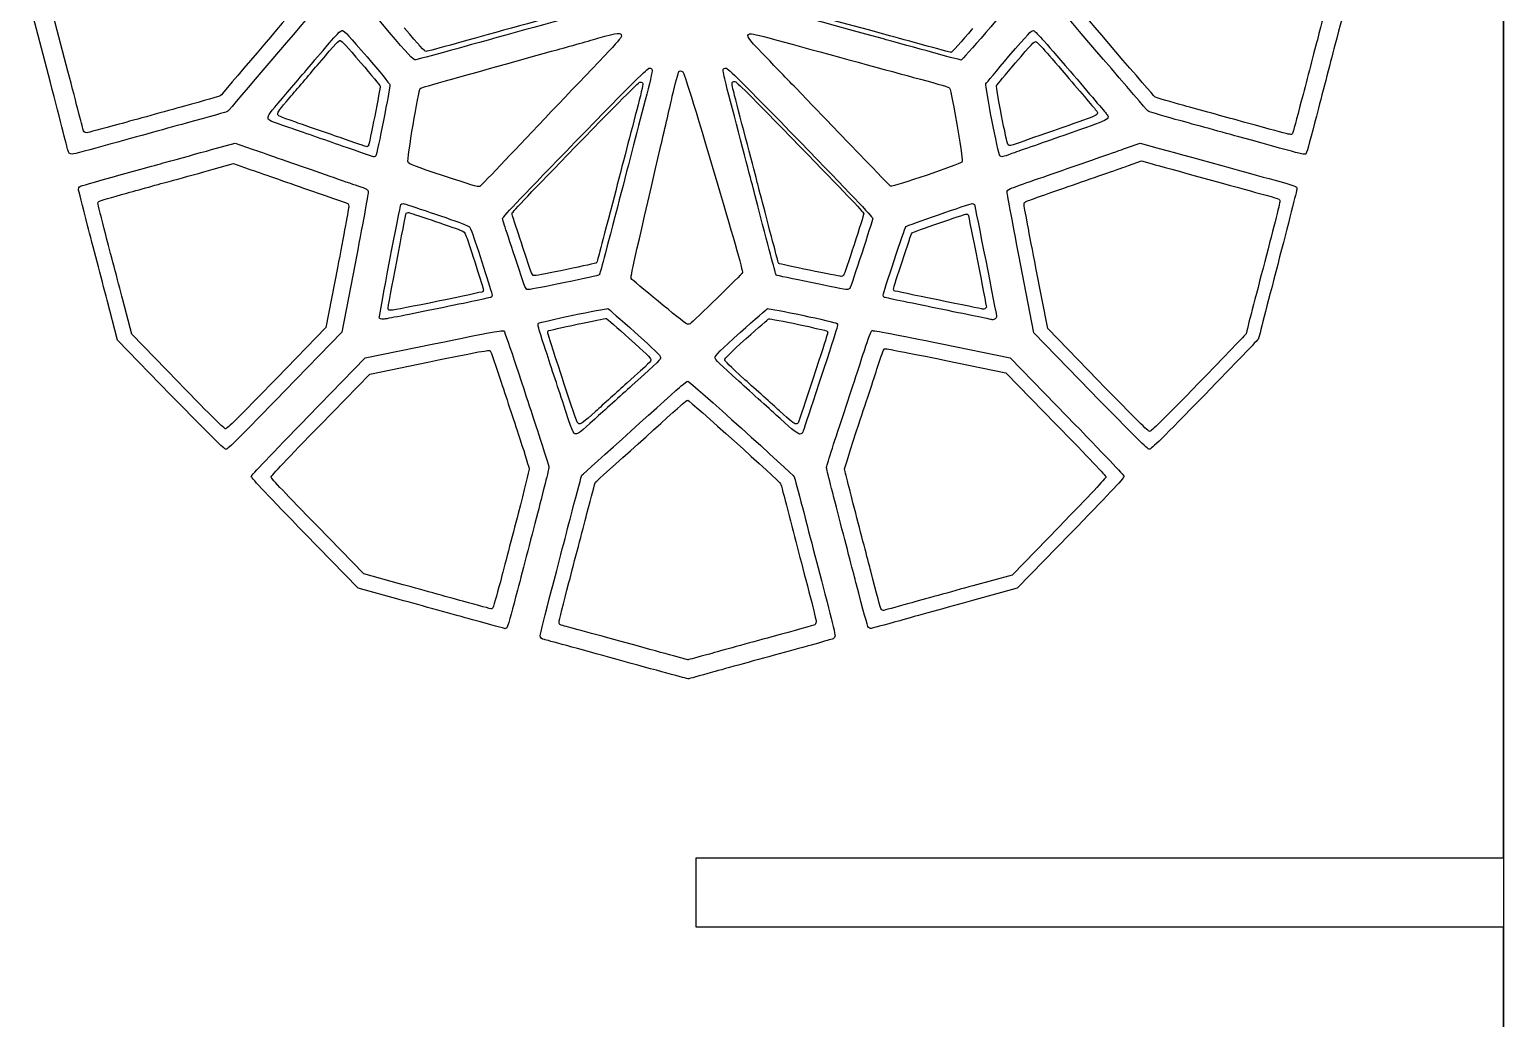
# Model space of a CAD drawing. Extents: x 0 to 3056, y 2 to 1701.
# Drawn here: x 1573.4 to 2037.7, y 1122.6 to 1433.9 of the extents above; entities that cross this region are included whole.
import ezdxf

# ---------------------------------------------------------------- set-up
doc = ezdxf.new("R2010")
doc.units = 0
doc.layers.add('K0102_Printing_Least_6', color=7, linetype='CONTINUOUS')

msp = doc.modelspace()

# ---------------------------------------------------------------- linework, layer by layer
at = {"layer": 'K0102_Printing_Least_6', "color": 1}
for points in [[(2037.655749, 1603.68896), (2037.655749, 948.094976)], [(2037.655949, 1173.147971), (2037.655949, 1603.68896)], [(1584.95596, 1422.832964), (1579.833961, 1442.423964), (1581.39996, 1448.405964)], [(1631.224959, 1389.932965), (1637.651959, 1391.704965), (1642.296959, 1390.098965)], [(1919.539952, 1391.104965), (1923.669952, 1392.547965), (1926.948952, 1391.643965)], [(1670.364958, 1358.860966), (1666.758958, 1340.153966), (1651.253959, 1324.199967)], [(1909.852952, 1323.589967), (1894.100953, 1339.769967), (1890.362953, 1358.939966)], [(1620.064959, 1323.130967), (1605.57196, 1338.018967), (1602.74496, 1348.867966)], [(1665.007958, 1309.509967), (1680.569958, 1325.478967), (1699.363958, 1329.327967)], [(1861.979953, 1329.774967), (1880.933953, 1325.900967), (1896.687953, 1309.728967)], [(1689.872958, 1259.488969), (1678.661958, 1262.569968), (1664.051958, 1277.561968)], [(1897.651953, 1277.380968), (1882.865953, 1262.193968), (1870.549953, 1258.814969)], [(2037.655949, 948.094976), (2037.655949, 1151.319971), (1783.389955, 1151.319971), (1783.389955, 1173.147971), (2037.655949, 1173.147971)]]:
    msp.add_lwpolyline(points, dxfattribs=at)
at = {"layer": 'K0102_Printing_Least_6', "color": 4}
for points in [[(1579.344361, 1419.613965), (1573.379361, 1442.430964)], [(1630.727259, 1396.113965), (1638.148259, 1398.160965), (1643.512259, 1396.305965)], [(1918.563252, 1396.532065), (1923.238252, 1398.165065), (1926.949252, 1397.142065)], [(1675.922258, 1360.234966), (1671.758258, 1338.633967), (1653.855259, 1320.211967)], [(1907.598252, 1320.107067), (1889.766253, 1338.423067), (1885.535253, 1360.122066)], [(1617.84026, 1318.977967), (1601.10526, 1336.168967), (1597.84026, 1348.695966)], [(1661.176258, 1312.148967), (1679.113258, 1330.555967), (1700.777257, 1334.992967)], [(1860.691253, 1334.977967), (1882.273253, 1330.566967), (1900.211252, 1312.152967)], [(1689.836258, 1254.492969), (1676.914258, 1258.043969), (1660.074258, 1275.324968)], [(1901.309252, 1275.320968), (1884.473253, 1258.027969), (1870.449253, 1254.180969)]]:
    msp.add_lwpolyline(points, dxfattribs=at)
at = {"layer": 'K0102_Printing_Least_6', "color": 1}
for points in [[(1671.287958, 1430.446964)], [(1707.769957, 1429.558964)], [(1883.975953, 1423.440964)], [(1745.263956, 1396.969965)], [(1829.049954, 1356.209966)], [(1961.915951, 1358.804966)], [(1716.373957, 1351.994966)], [(1874.766953, 1346.559966)], [(1736.745957, 1339.043967)], [(1818.951955, 1320.432967)], [(1635.155959, 1308.245967)], [(1897.651953, 1277.380968)], [(1780.831955, 1235.529969)]]:
    msp.add_lwpolyline(points, close=True, dxfattribs=at)
at = {"layer": 'K0102_Printing_Least_6', "color": 4}
for points in [[(1705.918257, 1427.324964)], [(1901.129252, 1420.832964)], [(1851.862254, 1418.865965)], [(1954.297351, 1400.145965)], [(1682.492258, 1394.185065)], [(1723.255057, 1392.825165)], [(1588.80526, 1383.723965)], [(1838.977254, 1374.492966)], [(1730.715257, 1352.074966)], [(1762.877056, 1355.529466)], [(1719.113257, 1350.363966)], [(1878.012253, 1343.388066)], [(1772.172356, 1330.734967)], [(1820.957254, 1319.293867)], [(1907.598252, 1320.107067)], [(1643.238259, 1293.176968)], [(1828.832254, 1278.516968)], [(1734.234257, 1243.168869)]]:
    msp.add_lwpolyline(points, close=True, dxfattribs=at)
at = {"layer": 'K0102_Printing_Least_6', "color": 1}
for points in [[(1656.986959, 1440.591964), (1656.010959, 1439.434964), (1634.042959, 1413.676965), (1633.465959, 1413.016965)], [(1745.086956, 1439.854964), (1732.816957, 1436.487964), (1716.661957, 1432.028964), (1707.769957, 1429.558964)], [(1842.456954, 1432.463964), (1815.216955, 1439.895964), (1809.378955, 1441.562964), (1809.171955, 1441.959964)], [(1927.810952, 1412.733965), (1927.302952, 1413.168965), (1903.862952, 1440.575964), (1903.135952, 1441.590964)], [(1981.78895, 1441.410964), (1981.64695, 1440.802964), (1980.40395, 1435.997964), (1979.021951, 1430.732964)], [(1664.010958, 1422.638964), (1670.503958, 1430.252964), (1670.684958, 1430.446964), (1671.287958, 1430.446964)], [(1671.287958, 1430.446964), (1671.677958, 1430.446964), (1673.274958, 1428.724964), (1677.773958, 1423.451964)], [(1698.255958, 1427.026964), (1697.883958, 1427.009964), (1696.148958, 1428.883964), (1691.387958, 1434.456964)], [(1854.349954, 1429.189964), (1849.396954, 1430.555964), (1844.046954, 1432.029964), (1842.456954, 1432.463964)], [(1870.419953, 1434.217964), (1866.889953, 1430.087964), (1863.852953, 1426.707964), (1863.675953, 1426.707964)], [(1883.975953, 1423.440964), (1889.041953, 1429.373964), (1889.808953, 1430.179964), (1890.327953, 1430.118964)], [(1890.327953, 1430.118964), (1890.791953, 1430.067964), (1892.864953, 1427.777964), (1899.865953, 1419.594965)], [(1979.021951, 1430.732964), (1977.639951, 1425.466964), (1975.360951, 1416.741965), (1973.961951, 1411.341965)], [(1707.769957, 1429.558964), (1702.811957, 1428.177964), (1698.528958, 1427.039964), (1698.255958, 1427.026964)], [(1863.675953, 1426.707964), (1863.499953, 1426.707964), (1859.302954, 1427.825964), (1854.349954, 1429.189964)], [(1590.19396, 1402.635965), (1590.12996, 1402.967965), (1587.77296, 1412.057965), (1584.95596, 1422.832964)], [(1655.406959, 1412.571965), (1657.538959, 1415.057965), (1661.410958, 1419.585965), (1664.010958, 1422.638964)], [(1677.773958, 1423.451964), (1681.055958, 1419.605965), (1683.774958, 1416.309965), (1683.813958, 1416.128965)], [(1878.010953, 1416.321965), (1878.123953, 1416.524965), (1880.806953, 1419.726965), (1883.975953, 1423.440964)], [(1683.813958, 1416.128965), (1683.918958, 1415.626965), (1680.389958, 1397.660965), (1680.117958, 1397.323965)], [(1745.263956, 1396.969965), (1761.740956, 1413.893965), (1765.256956, 1417.389965), (1765.789956, 1417.389965)], [(1766.578956, 1416.929965), (1766.656956, 1416.676965), (1765.792956, 1412.927965), (1764.659956, 1408.602965)], [(1765.789956, 1417.389965), (1766.209956, 1417.389965), (1766.485956, 1417.229965), (1766.578956, 1416.929965)], [(1795.468955, 1413.189965), (1794.948955, 1415.197965), (1794.587955, 1417.018965), (1794.667955, 1417.231965)], [(1794.667955, 1417.231965), (1794.748955, 1417.447965), (1795.097955, 1417.619965), (1795.454955, 1417.619965)], [(1795.454955, 1417.619965), (1795.977955, 1417.619965), (1799.693955, 1413.925965), (1816.125955, 1397.048965)], [(1881.651953, 1397.598965), (1881.180953, 1397.987965), (1877.720953, 1415.786965), (1878.010953, 1416.321965)], [(1899.865953, 1419.594965), (1904.782952, 1413.841965), (1909.048952, 1408.828965), (1909.344952, 1408.450965)], [(1633.465959, 1413.016965), (1633.388959, 1412.928965), (1628.330959, 1411.483965), (1622.230959, 1409.809965)], [(1651.596959, 1407.360965), (1651.536959, 1407.957965), (1652.061959, 1408.672965), (1655.406959, 1412.571965)], [(1802.620955, 1385.796965), (1802.052955, 1387.926965), (1797.226955, 1406.429965), (1795.468955, 1413.189965)], [(1935.319952, 1410.447965), (1931.400952, 1411.525965), (1928.021952, 1412.553965), (1927.810952, 1412.733965)], [(1622.230959, 1409.809965), (1616.12596, 1408.135965), (1606.83296, 1405.573965), (1601.57696, 1404.111965)], [(1657.318959, 1404.717965), (1651.749959, 1406.642965), (1651.664959, 1406.681965), (1651.596959, 1407.360965)], [(1764.659956, 1408.602965), (1762.201956, 1399.212965), (1759.804956, 1390.032965), (1756.970956, 1379.141966)], [(1909.344952, 1408.450965), (1910.405952, 1407.099965), (1910.531952, 1407.164965), (1898.243953, 1402.889965)], [(1952.718951, 1405.660965), (1947.067951, 1407.215965), (1939.235952, 1409.371965), (1935.319952, 1410.447965)], [(1973.961951, 1411.341965), (1972.558951, 1405.938965), (1971.309951, 1401.384965), (1971.179951, 1401.213965)], [(1591.39896, 1401.441965), (1590.69696, 1401.421965), (1590.36196, 1401.753965), (1590.19396, 1402.635965)], [(1601.57696, 1404.111965), (1596.31796, 1402.652965), (1591.73696, 1401.448965), (1591.39896, 1401.441965)], [(1671.218958, 1399.893965), (1666.683958, 1401.471965), (1660.429958, 1403.642965), (1657.318959, 1404.717965)], [(1898.243953, 1402.889965), (1892.072953, 1400.741965), (1886.000953, 1398.613965), (1884.752953, 1398.161965)], [(1971.179951, 1401.213965), (1970.741951, 1400.640965), (1972.399951, 1400.242965), (1952.718951, 1405.660965)], [(1679.671958, 1397.027965), (1679.557958, 1397.027965), (1675.753958, 1398.316965), (1671.218958, 1399.893965)], [(1884.752953, 1398.161965), (1882.140953, 1397.214965), (1882.121953, 1397.211965), (1881.651953, 1397.598965)], [(1680.117958, 1397.323965), (1679.986958, 1397.158965), (1679.787958, 1397.027965), (1679.671958, 1397.027965)], [(1725.378957, 1376.048966), (1725.378957, 1376.382966), (1731.958957, 1383.302965), (1745.263956, 1396.969965)], [(1816.125955, 1397.048965), (1829.290954, 1383.529965), (1836.156954, 1376.301966), (1836.163954, 1375.975966)], [(1618.72796, 1386.488965), (1622.066959, 1387.408965), (1627.689959, 1388.957965), (1631.224959, 1389.932965)], [(1642.296959, 1390.098965), (1644.850959, 1389.211965), (1652.671959, 1386.485965), (1659.677959, 1384.039965)], [(1901.922952, 1384.976965), (1909.338952, 1387.553965), (1917.268952, 1390.310965), (1919.539952, 1391.104965)], [(1926.948952, 1391.643965), (1930.988952, 1390.524965), (1955.190951, 1383.871965), (1960.821951, 1382.329965)], [(1604.08796, 1382.453965), (1608.79996, 1383.752965), (1615.38896, 1385.568965), (1618.72796, 1386.488965)], [(1659.677959, 1384.039965), (1666.683958, 1381.593965), (1672.627958, 1379.533966), (1672.891958, 1379.459966)], [(1805.051955, 1376.470966), (1804.023955, 1380.437965), (1802.925955, 1384.633965), (1802.620955, 1385.796965)], [(1887.532953, 1379.903966), (1888.029953, 1380.117965), (1894.507953, 1382.401965), (1901.922952, 1384.976965)], [(1594.91996, 1379.202966), (1594.91996, 1379.411966), (1595.05496, 1379.695966), (1595.21696, 1379.834966)], [(1597.41696, 1369.269966), (1596.04296, 1374.523966), (1594.91996, 1378.992966), (1594.91996, 1379.202966)], [(1595.21696, 1379.834966), (1595.38296, 1379.972966), (1599.37096, 1381.150965), (1604.08796, 1382.453965)], [(1672.891958, 1379.459966), (1673.656958, 1379.245966), (1673.960958, 1378.893966), (1673.966958, 1378.207966)], [(1756.970956, 1379.141966), (1753.013956, 1363.955966), (1752.122956, 1360.625966), (1751.972956, 1360.472966)], [(1886.628953, 1378.812966), (1886.628953, 1379.389966), (1886.794953, 1379.585966), (1887.532953, 1379.903966)], [(1960.821951, 1382.329965), (1967.074951, 1380.617965), (1967.257951, 1380.548965), (1967.257951, 1379.865966)], [(1967.257951, 1379.865966), (1967.257951, 1379.543966), (1964.855951, 1370.068966), (1961.915951, 1358.804966)], [(1673.966958, 1378.207966), (1673.966958, 1377.852966), (1672.346958, 1369.147966), (1670.364958, 1358.860966)], [(1686.301958, 1345.868966), (1686.175958, 1346.202966), (1691.796958, 1375.650966), (1692.073958, 1376.106966)], [(1692.073958, 1376.106966), (1692.150958, 1376.238966), (1692.417958, 1376.344966), (1692.661958, 1376.344966)], [(1692.661958, 1376.344966), (1693.084958, 1376.344966), (1706.014957, 1371.946966), (1709.037957, 1370.776966)], [(1725.887957, 1374.074966), (1725.607957, 1374.883966), (1725.378957, 1375.771966), (1725.378957, 1376.048966)], [(1809.396955, 1360.237966), (1809.269955, 1360.371966), (1808.213955, 1364.320966), (1805.051955, 1376.470966)], [(1836.163954, 1375.975966), (1836.163954, 1375.394966), (1830.140954, 1356.976966), (1829.795954, 1356.518966)], [(1851.346954, 1369.891966), (1851.608954, 1370.162966), (1867.954953, 1375.826966), (1868.475953, 1375.826966)], [(1868.475953, 1375.826966), (1868.702953, 1375.826966), (1868.954953, 1375.718966), (1869.038953, 1375.581966)], [(1869.038953, 1375.581966), (1869.143953, 1375.405966), (1874.766953, 1346.920966), (1874.766953, 1346.559966)], [(1890.362953, 1358.939966), (1888.309953, 1369.485966), (1886.628953, 1378.426966), (1886.628953, 1378.812966)], [(1709.037957, 1370.776966), (1710.389957, 1370.250966), (1710.439957, 1370.201966), (1710.951957, 1368.813966)], [(1728.792957, 1365.323966), (1727.475957, 1369.325966), (1726.168957, 1373.265966), (1725.887957, 1374.074966)], [(1845.517954, 1352.250966), (1845.517954, 1352.780966), (1851.080954, 1369.619966), (1851.346954, 1369.891966)], [(1602.74496, 1348.867966), (1601.18496, 1354.831966), (1598.78996, 1364.013966), (1597.41696, 1369.269966)], [(1710.951957, 1368.813966), (1712.091957, 1365.707966), (1716.373957, 1352.427966), (1716.373957, 1351.994966)], [(1732.637957, 1356.463966), (1731.661957, 1356.433966), (1731.907957, 1355.870966), (1728.792957, 1365.323966)], [(1751.972956, 1360.472966), (1751.890956, 1360.387966), (1747.684956, 1359.454966), (1742.624956, 1358.399966)], [(1742.624956, 1358.399966), (1737.568957, 1357.348966), (1733.071957, 1356.477966), (1732.637957, 1356.463966)], [(1829.049954, 1356.209966), (1828.385954, 1356.212966), (1809.562955, 1360.072966), (1809.396955, 1360.237966)], [(1829.795954, 1356.518966), (1829.669954, 1356.346966), (1829.331954, 1356.209966), (1829.049954, 1356.209966)], [(1961.915951, 1358.804966), (1958.978951, 1347.544966), (1956.573951, 1338.247967), (1956.573951, 1338.151967)], [(1716.139957, 1351.387966), (1716.010957, 1351.304966), (1709.706957, 1349.962966), (1702.128957, 1348.406966)], [(1716.373957, 1351.994966), (1716.373957, 1351.740966), (1716.268957, 1351.469966), (1716.139957, 1351.387966)], [(1845.731954, 1351.686966), (1845.614954, 1351.763966), (1845.517954, 1352.016966), (1845.517954, 1352.250966)], [(1859.510954, 1348.790966), (1852.049954, 1350.309966), (1845.850954, 1351.614966), (1845.731954, 1351.686966)], [(1702.128957, 1348.406966), (1694.551958, 1346.846966), (1687.917958, 1345.564966), (1687.388958, 1345.554966)], [(1873.567953, 1345.907966), (1873.299953, 1345.974966), (1866.972953, 1347.272966), (1859.510954, 1348.790966)], [(1874.766953, 1346.559966), (1874.766953, 1346.534966), (1874.606953, 1346.351966), (1874.411953, 1346.153966)], [(1687.388958, 1345.554966), (1686.763958, 1345.541966), (1686.380958, 1345.653966), (1686.301958, 1345.868966)], [(1736.745957, 1339.043967), (1737.080957, 1339.382967), (1754.526956, 1343.065966), (1755.134956, 1342.927966)], [(1755.134956, 1342.927966), (1755.311956, 1342.888966), (1758.525956, 1340.092966), (1762.280956, 1336.714967)], [(1799.157955, 1336.657967), (1802.906955, 1340.033966), (1806.114955, 1342.829966), (1806.291955, 1342.868966)], [(1806.291955, 1342.868966), (1806.903955, 1343.012966), (1824.255954, 1339.329967), (1824.602954, 1338.982967)], [(1874.411953, 1346.153966), (1874.206953, 1345.942966), (1873.852953, 1345.840966), (1873.567953, 1345.907966)], [(1738.312957, 1332.945967), (1736.663957, 1337.953967), (1736.456957, 1338.755967), (1736.745957, 1339.043967)], [(1824.602954, 1338.982967), (1824.981954, 1338.606967), (1825.431954, 1340.076966), (1818.951955, 1320.432967)], [(1956.573951, 1338.151967), (1956.573951, 1338.051967), (1949.878951, 1331.094967), (1941.700951, 1322.688967)], [(1699.363958, 1329.327967), (1715.465957, 1332.621967), (1718.206957, 1333.126967), (1718.484957, 1332.831967)], [(1718.484957, 1332.831967), (1718.663957, 1332.642967), (1720.222957, 1328.189967), (1721.951957, 1322.932967)], [(1743.070956, 1318.515967), (1741.499956, 1323.283967), (1739.357957, 1329.779967), (1738.312957, 1332.945967)], [(1762.280956, 1336.714967), (1767.422956, 1332.085967), (1769.104956, 1330.439967), (1769.104956, 1330.038967)], [(1792.347955, 1329.982967), (1792.347955, 1330.391967), (1793.981955, 1331.992967), (1799.157955, 1336.657967)], [(1840.713954, 1328.257967), (1841.604954, 1330.974967), (1842.490954, 1333.300967), (1842.682954, 1333.424967)], [(1842.682954, 1333.424967), (1842.912954, 1333.575967), (1849.454954, 1332.336967), (1861.979953, 1329.774967)], [(1769.104956, 1330.038967), (1769.104956, 1329.420967), (1768.913956, 1329.233967), (1761.485956, 1322.554967)], [(1798.721955, 1323.696967), (1793.886955, 1328.054967), (1792.347955, 1329.572967), (1792.347955, 1329.982967)], [(1834.603954, 1309.704967), (1837.073954, 1317.189967), (1839.821954, 1325.540967), (1840.713954, 1328.257967)], [(1651.253959, 1324.199967), (1638.960959, 1311.544967), (1635.631959, 1308.245967), (1635.155959, 1308.245967)], [(1809.611955, 1313.868967), (1807.129955, 1316.114967), (1802.228955, 1320.533967), (1798.721955, 1323.696967)], [(1926.216952, 1307.407967), (1925.733952, 1307.407967), (1922.341952, 1310.761967), (1909.852952, 1323.589967)], [(1635.155959, 1308.245967), (1634.681959, 1308.245967), (1631.542959, 1311.341967), (1620.064959, 1323.130967)], [(1721.951957, 1322.932967), (1723.676957, 1317.679967), (1726.370957, 1309.499967), (1727.932957, 1304.758967)], [(1761.485956, 1322.554967), (1758.508956, 1319.875967), (1754.089956, 1315.890967), (1751.665956, 1313.696967)], [(1818.951955, 1320.432967), (1817.213955, 1315.161967), (1815.700955, 1310.610967), (1815.595955, 1310.316967)], [(1941.700951, 1322.688967), (1929.919952, 1310.582967), (1926.699952, 1307.407967), (1926.216952, 1307.407967)], [(1746.588956, 1309.777967), (1745.928956, 1309.845967), (1745.898956, 1309.920967), (1743.070956, 1318.515967)], [(1751.639956, 1291.422968), (1752.331956, 1292.059968), (1777.776956, 1314.949967), (1778.909956, 1315.957967)], [(1778.909956, 1315.957967), (1779.710956, 1316.665967), (1780.531955, 1317.248967), (1780.735955, 1317.248967)], [(1780.735955, 1317.248967), (1781.171955, 1317.248967), (1809.739955, 1291.558968), (1809.977955, 1290.952968)], [(1649.445959, 1293.049968), (1649.445959, 1293.375968), (1654.755959, 1298.989968), (1665.007958, 1309.509967)], [(1751.665956, 1313.696967), (1747.877956, 1310.269967), (1747.160956, 1309.717967), (1746.588956, 1309.777967)], [(1814.760955, 1309.785967), (1814.263955, 1309.789967), (1813.120955, 1310.696967), (1809.611955, 1313.868967)], [(1815.595955, 1310.316967), (1815.454955, 1309.939967), (1815.212955, 1309.782967), (1814.760955, 1309.785967)], [(1830.108954, 1295.587968), (1830.108954, 1295.865968), (1832.129954, 1302.215967), (1834.603954, 1309.704967)], [(1896.687953, 1309.728967), (1907.061952, 1299.079968), (1912.440952, 1293.392968), (1912.440952, 1293.062968)], [(1727.932957, 1304.758967), (1729.495957, 1300.013967), (1730.773957, 1295.858968), (1730.773957, 1295.526968)], [(1730.773957, 1295.526968), (1730.773957, 1295.194968), (1729.210957, 1288.935968), (1727.299957, 1281.615968)], [(1833.999954, 1280.187968), (1831.859954, 1288.379968), (1830.108954, 1295.309968), (1830.108954, 1295.587968)], [(1664.051958, 1277.561968), (1654.440959, 1287.430968), (1649.445959, 1292.727968), (1649.445959, 1293.049968)], [(1748.952956, 1281.548968), (1750.342956, 1286.898968), (1751.550956, 1291.340968), (1751.639956, 1291.422968)], [(1809.977955, 1290.952968), (1810.066955, 1290.724968), (1811.074955, 1286.936968), (1812.216955, 1282.536968)], [(1912.440952, 1293.062968), (1912.440952, 1292.736968), (1907.381952, 1287.367968), (1897.651953, 1277.380968)], [(1727.299957, 1281.615968), (1725.390957, 1274.299968), (1722.862957, 1264.623968), (1721.687957, 1260.112968)], [(1743.300956, 1259.887969), (1745.021956, 1266.451968), (1747.562956, 1276.200968), (1748.952956, 1281.548968)], [(1812.216955, 1282.536968), (1814.505955, 1273.707968), (1816.620955, 1265.593968), (1819.396955, 1254.989969)], [(1838.332954, 1263.555968), (1838.088954, 1264.509968), (1836.137954, 1271.995968), (1833.999954, 1280.187968)], [(1841.714954, 1251.383969), (1841.475954, 1251.682969), (1840.270954, 1256.018969), (1838.332954, 1263.555968)], [(1709.916957, 1253.968969), (1705.057957, 1255.310969), (1696.036958, 1257.794969), (1689.872958, 1259.488969)], [(1721.687957, 1260.112968), (1720.510957, 1255.605969), (1719.416957, 1251.833969), (1719.257957, 1251.728969)], [(1740.177956, 1247.420969), (1740.177956, 1247.710969), (1741.581956, 1253.320969), (1743.300956, 1259.887969)], [(1870.549953, 1258.814969), (1863.777953, 1256.951969), (1854.706954, 1254.447969), (1850.391954, 1253.246969)], [(1718.860957, 1251.535969), (1718.803957, 1251.531969), (1714.777957, 1252.630969), (1709.916957, 1253.968969)], [(1819.396955, 1254.989969), (1820.404954, 1251.144969), (1821.195954, 1247.720969), (1821.154954, 1247.379969)], [(1719.257957, 1251.728969), (1719.097957, 1251.623969), (1718.917957, 1251.538969), (1718.860957, 1251.535969)], [(1842.270954, 1251.047969), (1842.123954, 1251.040969), (1841.873954, 1251.191969), (1841.714954, 1251.383969)], [(1850.391954, 1253.246969), (1846.075954, 1252.046969), (1842.421954, 1251.054969), (1842.270954, 1251.047969)], [(1741.373956, 1246.286969), (1740.545956, 1246.457969), (1740.177956, 1246.804969), (1740.177956, 1247.420969)], [(1761.296956, 1240.839969), (1750.669956, 1243.769969), (1741.703956, 1246.221969), (1741.373956, 1246.286969)], [(1820.721954, 1246.559969), (1820.523954, 1246.446969), (1814.430955, 1244.733969), (1807.178955, 1242.751969)], [(1821.154954, 1247.379969), (1821.113954, 1247.039969), (1820.918954, 1246.671969), (1820.721954, 1246.559969)], [(1780.831955, 1235.529969), (1780.712955, 1235.519969), (1771.920956, 1237.907969), (1761.296956, 1240.839969)], [(1807.178955, 1242.751969), (1799.926955, 1240.768969), (1791.080955, 1238.339969), (1787.520955, 1237.348969)], [(1787.520955, 1237.348969), (1783.961955, 1236.360969), (1780.950955, 1235.539969), (1780.831955, 1235.529969)]]:
    msp.add_open_spline(points, degree=3, dxfattribs=at)
at = {"layer": 'K0102_Printing_Least_6', "color": 4}
for points in [[(1663.238358, 1440.297964), (1662.102358, 1438.949964), (1636.516359, 1408.949965), (1635.844359, 1408.180965)], [(1686.688258, 1433.074964), (1680.641258, 1440.156964), (1679.231258, 1441.953964), (1679.301258, 1442.516964)], [(1749.723256, 1439.410964), (1735.320257, 1435.457964), (1716.356257, 1430.223964), (1705.918257, 1427.324964)], [(1842.379254, 1430.957964), (1810.992255, 1439.520964), (1804.266255, 1441.441964), (1804.027255, 1441.898964)], [(1882.086253, 1442.297964), (1882.031253, 1441.906964), (1878.957253, 1438.074964), (1874.598253, 1432.977964)], [(1925.648352, 1408.281965), (1925.063352, 1408.781965), (1898.102353, 1440.305964), (1897.266353, 1441.473964)], [(1987.73435, 1441.266964), (1987.57035, 1440.566964), (1986.14135, 1435.039964), (1984.55135, 1428.984964)], [(1663.305258, 1424.341064), (1671.039258, 1433.411064), (1671.254258, 1433.642064), (1671.973258, 1433.642064)], [(1671.973258, 1433.642064), (1672.438258, 1433.642064), (1674.340258, 1431.591064), (1679.699258, 1425.310064)], [(1694.750258, 1424.352964), (1694.313258, 1424.332964), (1692.277258, 1426.531964), (1686.688258, 1433.074964)], [(1737.796057, 1427.070164), (1742.327056, 1428.335164), (1748.913056, 1430.182164), (1752.428056, 1431.173164)], [(1752.428056, 1431.173164), (1759.046056, 1433.039164), (1759.785056, 1433.106164), (1759.838056, 1431.825164)], [(1759.838056, 1431.825164), (1759.856056, 1431.448164), (1758.272056, 1429.617164), (1754.577056, 1425.747164)], [(1804.265255, 1426.365964), (1799.485255, 1431.306964), (1799.076255, 1431.925964), (1800.178255, 1432.579964)], [(1800.178255, 1432.579964), (1800.501255, 1432.774964), (1802.865255, 1432.248964), (1808.024255, 1430.830964)], [(1808.024255, 1430.830964), (1822.427254, 1426.878964), (1841.406254, 1421.700964), (1851.862254, 1418.865965)], [(1856.082254, 1427.184964), (1850.375254, 1428.758964), (1844.211254, 1430.457964), (1842.379254, 1430.957964)], [(1874.598253, 1432.977964), (1870.531253, 1428.219964), (1867.031253, 1424.324964), (1866.828253, 1424.324964)], [(1881.879253, 1425.492964), (1888.016253, 1432.680964), (1888.945253, 1433.656964), (1889.574253, 1433.582964)], [(1889.574253, 1433.582964), (1890.137253, 1433.520964), (1892.648253, 1430.746964), (1901.129252, 1420.832964)], [(1705.918257, 1427.324964), (1700.098257, 1425.703964), (1695.070258, 1424.367964), (1694.750258, 1424.352964)], [(1696.452058, 1415.383165), (1696.897058, 1415.651165), (1697.494058, 1415.818165), (1737.796057, 1427.070164)], [(1754.577056, 1425.747164), (1744.268056, 1414.940165), (1730.709057, 1400.686165), (1723.255057, 1392.825165)], [(1814.817255, 1415.427965), (1811.555255, 1418.817965), (1806.805255, 1423.740964), (1804.265255, 1426.365964)], [(1866.828253, 1424.324964), (1866.625253, 1424.324964), (1861.789253, 1425.613964), (1856.082254, 1427.184964)], [(1874.652253, 1416.867965), (1874.789253, 1417.113965), (1878.039253, 1420.992964), (1881.879253, 1425.492964)], [(1984.55135, 1428.984964), (1982.96135, 1422.926964), (1980.34035, 1412.891965), (1978.731351, 1406.680965)], [(1653.055259, 1412.349065), (1655.594259, 1415.310065), (1660.207258, 1420.704064), (1663.305258, 1424.341064)], [(1679.699258, 1425.310064), (1683.609258, 1420.728064), (1686.848258, 1416.802065), (1686.895258, 1416.587065)], [(1745.160256, 1398.418965), (1764.012256, 1417.781965), (1768.035256, 1421.781964), (1768.645256, 1421.781964)], [(1769.547256, 1421.254964), (1769.637256, 1420.965964), (1768.648256, 1416.676965), (1767.352256, 1411.727965)], [(1768.645256, 1421.781964), (1769.125256, 1421.781964), (1769.441256, 1421.598964), (1769.547256, 1421.254964)], [(1777.950056, 1420.673464), (1778.212056, 1420.937464), (1778.572056, 1420.959464), (1779.002056, 1420.734464)], [(1779.002056, 1420.734464), (1779.541056, 1420.451464), (1781.255055, 1415.008465), (1788.943055, 1389.132465)], [(1792.766255, 1416.750965), (1792.176255, 1419.031965), (1791.766255, 1421.098964), (1791.856255, 1421.340964)], [(1791.856255, 1421.340964), (1791.949255, 1421.586964), (1792.344255, 1421.781964), (1792.750255, 1421.781964)], [(1792.750255, 1421.781964), (1793.344255, 1421.781964), (1797.563255, 1417.586965), (1816.223255, 1398.422965)], [(1901.129252, 1420.832964), (1907.086252, 1413.863965), (1912.254252, 1407.789965), (1912.613252, 1407.332965)], [(1585.44536, 1396.090965), (1585.37136, 1396.477965), (1582.62536, 1407.063965), (1579.344361, 1419.613965)], [(1686.895258, 1416.587065), (1687.020258, 1415.989065), (1682.816258, 1394.587065), (1682.492258, 1394.185065)], [(1775.854056, 1412.923465), (1776.792056, 1416.987465), (1777.726056, 1420.450464), (1777.950056, 1420.673464)], [(1800.887255, 1385.645965), (1800.242255, 1388.063965), (1794.762255, 1409.074965), (1792.766255, 1416.750965)], [(1851.862254, 1418.865965), (1857.694254, 1417.288965), (1862.700253, 1415.871965), (1862.983253, 1415.721965)], [(1879.063253, 1394.184965), (1878.492253, 1394.656965), (1874.301253, 1416.219965), (1874.652253, 1416.867965)], [(1648.516259, 1406.142065), (1648.445259, 1406.853065), (1649.070259, 1407.704065), (1653.055259, 1412.349065)], [(1692.615058, 1392.137165), (1692.266058, 1392.930165), (1695.919058, 1415.063165), (1696.452058, 1415.383165)], [(1767.352256, 1411.727965), (1764.539256, 1400.984965), (1761.797256, 1390.481965), (1758.555256, 1378.020966)], [(1772.048056, 1396.481465), (1773.212056, 1401.482465), (1774.924056, 1408.880465), (1775.854056, 1412.923465)], [(1844.711254, 1384.570965), (1844.265254, 1384.835965), (1843.834254, 1385.281965), (1814.817255, 1415.427965)], [(1862.983253, 1415.721965), (1863.369253, 1415.515965), (1863.997253, 1412.585965), (1865.464253, 1404.105965)], [(1635.844359, 1408.180965), (1635.754359, 1408.078965), (1629.863359, 1406.395965), (1622.758359, 1404.445965)], [(1912.613252, 1407.332965), (1913.898252, 1405.695965), (1914.051252, 1405.773965), (1899.164253, 1400.594965)], [(1934.285352, 1405.652965), (1929.777352, 1406.891965), (1925.891352, 1408.074965), (1925.648352, 1408.281965)], [(1622.758359, 1404.445965), (1615.64836, 1402.496965), (1604.82436, 1399.512965), (1598.70336, 1397.809965)], [(1655.332259, 1402.993065), (1648.699259, 1405.286065), (1648.598259, 1405.333065), (1648.516259, 1406.142065)], [(1671.891258, 1397.247065), (1666.488258, 1399.126065), (1659.039259, 1401.712065), (1655.332259, 1402.993065)], [(1865.464253, 1404.105965), (1867.049253, 1394.929965), (1867.344253, 1392.664965), (1866.997253, 1392.216965)], [(1954.297351, 1400.145965), (1947.797351, 1401.934965), (1938.789352, 1404.414965), (1934.285352, 1405.652965)], [(1978.731351, 1406.680965), (1977.117351, 1400.465965), (1975.680351, 1395.227965), (1975.531351, 1395.031965)], [(1598.70336, 1397.809965), (1592.57836, 1396.109965), (1587.24236, 1394.707965), (1586.84836, 1394.699965)], [(1722.410257, 1374.481966), (1722.410257, 1374.863966), (1729.938257, 1382.781965), (1745.160256, 1398.418965)], [(1816.223255, 1398.422965), (1831.172254, 1383.070965), (1838.969254, 1374.863966), (1838.977254, 1374.492966)], [(1899.164253, 1400.594965), (1891.688253, 1397.992965), (1884.332253, 1395.414965), (1882.820253, 1394.867965)], [(1975.531351, 1395.031965), (1975.027351, 1394.371965), (1976.934351, 1393.914965), (1954.297351, 1400.145965)], [(1586.84836, 1394.699965), (1586.03136, 1394.676965), (1585.64136, 1395.063965), (1585.44536, 1396.090965)], [(1616.29726, 1392.137965), (1620.152259, 1393.199965), (1626.645259, 1394.988965), (1630.727259, 1396.113965)], [(1643.512259, 1396.305965), (1646.461259, 1395.281965), (1655.492259, 1392.133965), (1663.582258, 1389.309965)], [(1681.961258, 1393.833065), (1681.824258, 1393.833065), (1677.293258, 1395.368065), (1671.891258, 1397.247065)], [(1682.492258, 1394.185065), (1682.336258, 1393.989065), (1682.098258, 1393.833065), (1681.961258, 1393.833065)], [(1762.877056, 1355.529466), (1762.656056, 1355.874466), (1763.803056, 1360.993466), (1772.048056, 1396.481465)], [(1882.820253, 1394.867965), (1879.656253, 1393.719965), (1879.633253, 1393.715965), (1879.063253, 1394.184965)], [(1898.621253, 1389.595065), (1907.016252, 1392.513065), (1915.992252, 1395.634065), (1918.563252, 1396.532065)], [(1926.949252, 1397.142065), (1931.523252, 1395.876065), (1958.918251, 1388.345065), (1965.293251, 1386.599065)], [(1599.39126, 1387.477965), (1604.83226, 1388.977965), (1612.44126, 1391.074965), (1616.29726, 1392.137965)], [(1663.582258, 1389.309965), (1671.672258, 1386.484965), (1678.535258, 1384.106965), (1678.840258, 1384.020965)], [(1703.810057, 1387.849165), (1694.979058, 1390.805165), (1692.845058, 1391.619165), (1692.615058, 1392.137165)], [(1723.255057, 1392.825165), (1719.101057, 1388.438165), (1715.480057, 1384.703165), (1715.213057, 1384.525165)], [(1788.943055, 1389.132465), (1794.523055, 1370.344466), (1798.134055, 1357.689466), (1797.989055, 1357.412466)], [(1866.997253, 1392.216965), (1866.465253, 1391.532965), (1845.246254, 1384.253965), (1844.711254, 1384.570965)], [(1882.332253, 1383.853065), (1882.895253, 1384.095065), (1890.227253, 1386.681065), (1898.621253, 1389.595065)], [(1588.80526, 1383.723965), (1588.80526, 1383.965965), (1588.96126, 1384.293965), (1589.14826, 1384.453965)], [(1591.68826, 1372.254966), (1590.10226, 1378.320966), (1588.80526, 1383.481965), (1588.80526, 1383.723965)], [(1589.14826, 1384.453965), (1589.34026, 1384.613965), (1593.94526, 1385.973965), (1599.39126, 1387.477965)], [(1678.840258, 1384.020965), (1679.723258, 1383.773965), (1680.074258, 1383.367965), (1680.082258, 1382.574965)], [(1715.213057, 1384.525165), (1714.849057, 1384.283165), (1711.971057, 1385.119165), (1703.810057, 1387.849165)], [(1803.648255, 1375.055966), (1802.481255, 1379.559966), (1801.234255, 1384.324965), (1800.887255, 1385.645965)], [(1881.309253, 1382.618065), (1881.309253, 1383.271065), (1881.496253, 1383.493065), (1882.332253, 1383.853065)], [(1965.293251, 1386.599065), (1972.371251, 1384.661065), (1972.578251, 1384.583065), (1972.578251, 1383.810065)], [(1972.578251, 1383.810065), (1972.578251, 1383.446065), (1969.859251, 1372.720066), (1966.531251, 1359.970066)], [(1680.082258, 1382.574965), (1680.082258, 1382.164965), (1678.211258, 1372.113966), (1675.922258, 1360.234966)], [(1690.387258, 1378.867966), (1690.477258, 1379.023966), (1690.793258, 1379.148966), (1691.082258, 1379.148966)], [(1691.082258, 1379.148966), (1691.582258, 1379.148966), (1706.867257, 1373.949966), (1710.441257, 1372.566966)], [(1849.395254, 1371.896066), (1849.715254, 1372.228066), (1869.688253, 1379.149066), (1870.324253, 1379.149066)], [(1870.324253, 1379.149066), (1870.602253, 1379.149066), (1870.910253, 1379.017066), (1871.012253, 1378.849066)], [(1885.535253, 1360.122066), (1883.211253, 1372.060066), (1881.309253, 1382.181065), (1881.309253, 1382.618065)], [(1683.563258, 1343.121966), (1683.414258, 1343.516966), (1690.059258, 1378.328966), (1690.387258, 1378.867966)], [(1722.992257, 1372.223966), (1722.672257, 1373.148966), (1722.410257, 1374.164966), (1722.410257, 1374.481966)], [(1758.555256, 1378.020966), (1754.027256, 1360.645966), (1753.008256, 1356.836966), (1752.836256, 1356.660966)], [(1808.582255, 1356.621966), (1808.438255, 1356.773966), (1807.238255, 1361.258966), (1803.648255, 1375.055966)], [(1838.977254, 1374.492966), (1838.977254, 1373.832966), (1832.137254, 1352.918966), (1831.746254, 1352.398966)], [(1871.012253, 1378.849066), (1871.141253, 1378.634066), (1878.012253, 1343.829066), (1878.012253, 1343.388066)], [(1597.84026, 1348.695966), (1596.03926, 1355.582966), (1593.27326, 1366.184966), (1591.68826, 1372.254966)], [(1710.441257, 1372.566966), (1712.039257, 1371.945966), (1712.098257, 1371.887966), (1712.703257, 1370.246966)], [(1712.703257, 1370.246966), (1714.051257, 1366.574966), (1719.113257, 1350.875966), (1719.113257, 1350.363966)], [(1726.316257, 1362.211966), (1724.809257, 1366.789966), (1723.313257, 1371.297966), (1722.992257, 1372.223966)], [(1842.273254, 1350.341066), (1842.273254, 1350.989066), (1849.070254, 1371.564066), (1849.395254, 1371.896066)], [(1730.715257, 1352.074966), (1729.598257, 1352.039966), (1729.879257, 1351.395966), (1726.316257, 1362.211966)], [(1752.836256, 1356.660966), (1752.742256, 1356.563966), (1747.930256, 1355.496966), (1742.141256, 1354.289966)], [(1797.989055, 1357.412466), (1797.727055, 1356.914466), (1782.338055, 1341.923466), (1781.469055, 1341.320466)], [(1830.898254, 1352.047966), (1830.145254, 1352.051966), (1808.770255, 1356.434966), (1808.582255, 1356.621966)], [(1966.531251, 1359.970066), (1963.207251, 1347.224066), (1960.484251, 1336.700067), (1960.484251, 1336.591067)], [(1742.141256, 1354.289966), (1736.356257, 1353.086966), (1731.211257, 1352.090966), (1730.715257, 1352.074966)], [(1780.283055, 1341.303466), (1779.455056, 1341.733466), (1763.206056, 1355.021466), (1762.877056, 1355.529466)], [(1831.746254, 1352.398966), (1831.602254, 1352.203966), (1831.219254, 1352.047966), (1830.898254, 1352.047966)], [(1718.836257, 1349.645966), (1718.684257, 1349.547966), (1711.231257, 1347.961966), (1702.273257, 1346.121966)], [(1719.113257, 1350.363966), (1719.113257, 1350.063966), (1718.988257, 1349.742966), (1718.836257, 1349.645966)], [(1842.535254, 1349.653066), (1842.391254, 1349.747066), (1842.273254, 1350.056066), (1842.273254, 1350.341066)], [(1859.371254, 1346.114066), (1850.254254, 1347.970066), (1842.680254, 1349.564066), (1842.535254, 1349.653066)], [(1684.848258, 1342.750966), (1684.109258, 1342.734966), (1683.656258, 1342.867966), (1683.563258, 1343.121966)], [(1702.273257, 1346.121966), (1693.316258, 1344.277966), (1685.473258, 1342.762966), (1684.848258, 1342.750966)], [(1733.699357, 1341.441966), (1734.098357, 1341.844966), (1754.840356, 1346.223966), (1755.563356, 1346.059966)], [(1755.563356, 1346.059966), (1755.773356, 1346.012966), (1759.594356, 1342.688966), (1764.059356, 1338.672967)], [(1797.340255, 1338.652867), (1801.813255, 1342.680866), (1805.641255, 1346.016866), (1805.852255, 1346.063866)], [(1805.852255, 1346.063866), (1806.582255, 1346.234866), (1827.285254, 1341.840866), (1827.699254, 1341.426866)], [(1827.699254, 1341.426866), (1828.152254, 1340.977866), (1828.688254, 1342.731866), (1820.957254, 1319.293867)], [(1876.547253, 1342.591066), (1876.219253, 1342.673066), (1868.488253, 1344.259066), (1859.371254, 1346.114066)], [(1877.578253, 1342.892066), (1877.328253, 1342.634066), (1876.895253, 1342.509066), (1876.547253, 1342.591066)], [(1878.012253, 1343.388066), (1878.012253, 1343.357066), (1877.816253, 1343.134066), (1877.578253, 1342.892066)], [(1700.777257, 1334.992967), (1719.336257, 1338.789967), (1722.496257, 1339.371967), (1722.816257, 1339.031967)], [(1722.816257, 1339.031967), (1723.023257, 1338.813967), (1724.820257, 1333.680967), (1726.813257, 1327.621967)], [(1735.563357, 1334.191967), (1733.602357, 1340.145966), (1733.356357, 1341.098966), (1733.699357, 1341.441966)], [(1764.059356, 1338.672967), (1770.172356, 1333.168967), (1772.172356, 1331.211967), (1772.172356, 1330.734967)], [(1781.469055, 1341.320466), (1781.142055, 1341.091466), (1780.698055, 1341.085466), (1780.283055, 1341.303466)], [(1789.215255, 1330.688867), (1789.215255, 1331.176867), (1791.164255, 1333.086867), (1797.340255, 1338.652867)], [(1836.477254, 1333.250967), (1837.492254, 1336.344967), (1838.500254, 1338.992967), (1838.719254, 1339.133967)], [(1838.719254, 1339.133967), (1838.981254, 1339.305967), (1846.430254, 1337.895967), (1860.691253, 1334.977967)], [(1741.219356, 1317.035967), (1739.352357, 1322.703967), (1736.805357, 1330.426967), (1735.563357, 1334.191967)], [(1829.520254, 1312.125967), (1832.332254, 1320.648967), (1835.461254, 1330.156967), (1836.477254, 1333.250967)], [(1960.484251, 1336.591067), (1960.484251, 1336.478067), (1952.906251, 1328.603067), (1943.648251, 1319.087067)], [(1772.172356, 1330.734967), (1772.172356, 1330.000967), (1771.945356, 1329.777967), (1763.113356, 1321.836967)], [(1796.820255, 1323.188867), (1791.051255, 1328.387867), (1789.215255, 1330.199867), (1789.215255, 1330.688867)], [(1726.813257, 1327.621967), (1728.801257, 1321.566967), (1731.906257, 1312.137967), (1733.707257, 1306.672967)], [(1778.652256, 1321.766867), (1779.570256, 1322.578867), (1780.512255, 1323.246867), (1780.746255, 1323.246867)], [(1780.746255, 1323.246867), (1781.246255, 1323.246867), (1814.008255, 1293.785868), (1814.281255, 1293.090868)], [(1809.813255, 1311.461867), (1806.852255, 1314.141867), (1801.004255, 1319.414867), (1796.820255, 1323.188867)], [(1635.266259, 1301.789967), (1634.719259, 1301.789967), (1631.094259, 1305.363967), (1617.84026, 1318.977967)], [(1653.855259, 1320.211967), (1639.660259, 1305.598967), (1635.816259, 1301.789967), (1635.266259, 1301.789967)], [(1747.379256, 1293.629868), (1748.172256, 1294.359868), (1777.352256, 1320.609867), (1778.652256, 1321.766867)], [(1763.113356, 1321.836967), (1759.574356, 1318.652967), (1754.320356, 1313.914967), (1751.438356, 1311.305967)], [(1820.957254, 1319.293867), (1818.883255, 1313.004867), (1817.078255, 1307.574867), (1816.953255, 1307.223867)], [(1926.121252, 1301.790067), (1925.574252, 1301.790067), (1921.734252, 1305.587067), (1907.598252, 1320.107067)], [(1943.648251, 1319.087067), (1930.313252, 1305.384067), (1926.668252, 1301.790067), (1926.121252, 1301.790067)], [(1745.402356, 1306.645967), (1744.617356, 1306.727967), (1744.582356, 1306.816967), (1741.219356, 1317.035967)], [(1643.238259, 1293.176968), (1643.238259, 1293.551968), (1649.359259, 1300.023967), (1661.176258, 1312.148967)], [(1751.438356, 1311.305967), (1746.934356, 1307.231967), (1746.082356, 1306.574967), (1745.402356, 1306.645967)], [(1815.957255, 1306.590867), (1815.363255, 1306.594867), (1814.000255, 1307.676867), (1809.813255, 1311.461867)], [(1824.402254, 1296.051968), (1824.402254, 1296.367968), (1826.703254, 1303.598967), (1829.520254, 1312.125967)], [(1900.211252, 1312.152967), (1912.023252, 1300.027967), (1918.148252, 1293.551968), (1918.148252, 1293.176968)], [(1733.707257, 1306.672967), (1735.508257, 1301.203967), (1736.981257, 1296.414968), (1736.981257, 1296.031968)], [(1816.953255, 1307.223867), (1816.785255, 1306.773867), (1816.496255, 1306.586867), (1815.957255, 1306.590867)], [(1736.981257, 1296.031968), (1736.981257, 1295.648968), (1735.180257, 1288.434968), (1732.977257, 1279.996968)], [(1828.832254, 1278.516968), (1826.395254, 1287.844968), (1824.402254, 1295.734968), (1824.402254, 1296.051968)], [(1660.074258, 1275.324968), (1648.996259, 1286.699968), (1643.238259, 1292.805968), (1643.238259, 1293.176968)], [(1744.297256, 1282.305868), (1745.891256, 1288.441868), (1747.277256, 1293.535868), (1747.379256, 1293.629868)], [(1814.281255, 1293.090868), (1814.383255, 1292.828868), (1815.539255, 1288.484868), (1816.848255, 1283.438868)], [(1918.148252, 1293.176968), (1918.148252, 1292.805968), (1912.387252, 1286.691968), (1901.309252, 1275.320968)], [(1737.816257, 1257.465869), (1739.789257, 1264.992868), (1742.703256, 1276.172868), (1744.297256, 1282.305868)], [(1816.848255, 1283.438868), (1819.473255, 1273.313868), (1821.898254, 1264.008868), (1825.082254, 1251.848869)], [(1732.977257, 1279.996968), (1730.777257, 1271.563968), (1727.863257, 1260.410968), (1726.508257, 1255.211969)], [(1833.766254, 1259.578969), (1833.488254, 1260.664968), (1831.266254, 1269.188968), (1828.832254, 1278.516968)], [(1837.617254, 1245.719969), (1837.344254, 1246.059969), (1835.973254, 1250.996969), (1833.766254, 1259.578969)], [(1712.941257, 1248.129969), (1707.340257, 1249.676969), (1696.941258, 1252.539969), (1689.836258, 1254.492969)], [(1726.508257, 1255.211969), (1725.152257, 1250.016969), (1723.891257, 1245.668969), (1723.707257, 1245.547969)], [(1734.234257, 1243.168869), (1734.234257, 1243.500869), (1735.844257, 1249.934869), (1737.816257, 1257.465869)], [(1870.449253, 1254.180969), (1862.738253, 1252.059969), (1852.410254, 1249.207969), (1847.496254, 1247.840969)], [(1825.082254, 1251.848869), (1826.238254, 1247.438869), (1827.145254, 1243.512869), (1827.098254, 1243.121869)], [(1723.250257, 1245.324969), (1723.184257, 1245.320969), (1718.543257, 1246.586969), (1712.941257, 1248.129969)], [(1723.707257, 1245.547969), (1723.523257, 1245.426969), (1723.316257, 1245.328969), (1723.250257, 1245.324969)], [(1838.250254, 1245.336969), (1838.082254, 1245.328969), (1837.797254, 1245.500969), (1837.617254, 1245.719969)], [(1847.496254, 1247.840969), (1842.582254, 1246.473969), (1838.422254, 1245.344969), (1838.250254, 1245.336969)], [(1735.606257, 1241.867869), (1734.656257, 1242.063869), (1734.234257, 1242.461869), (1734.234257, 1243.168869)], [(1758.453256, 1235.621869), (1746.266256, 1238.981869), (1735.984257, 1241.793869), (1735.606257, 1241.867869)], [(1826.602254, 1242.180869), (1826.375254, 1242.051869), (1819.387255, 1240.086869), (1811.070255, 1237.813869)], [(1827.098254, 1243.121869), (1827.051254, 1242.731869), (1826.828254, 1242.309869), (1826.602254, 1242.180869)], [(1780.856255, 1229.531869), (1780.719255, 1229.520869), (1770.637256, 1232.258869), (1758.453256, 1235.621869)], [(1811.070255, 1237.813869), (1802.754255, 1235.539869), (1792.609255, 1232.754869), (1788.527255, 1231.617869)], [(1788.527255, 1231.617869), (1784.445255, 1230.484869), (1780.992255, 1229.543869), (1780.856255, 1229.531869)]]:
    msp.add_open_spline(points, degree=3, dxfattribs=at)

doc.saveas('drawing.dxf')
